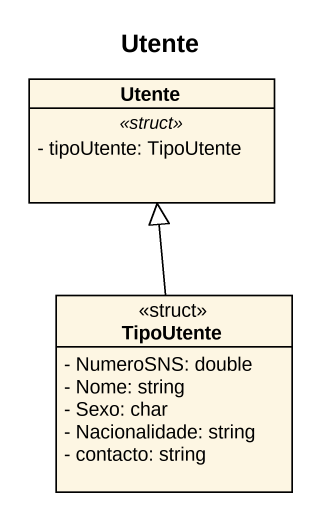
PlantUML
@startuml
title Utente
hide circle
hide empty members
skinparam classAttributeIconSize 0
class Utente {
  .. <<struct>> ..
  - tipoUtente: TipoUtente
}
class TipoUtente <<struct>> {
  - NumeroSNS: double
  - Nome: string
  - Sexo: char
  - Nacionalidade: string
  - contacto: string
}
TipoUtente -up-|> Utente
@enduml
